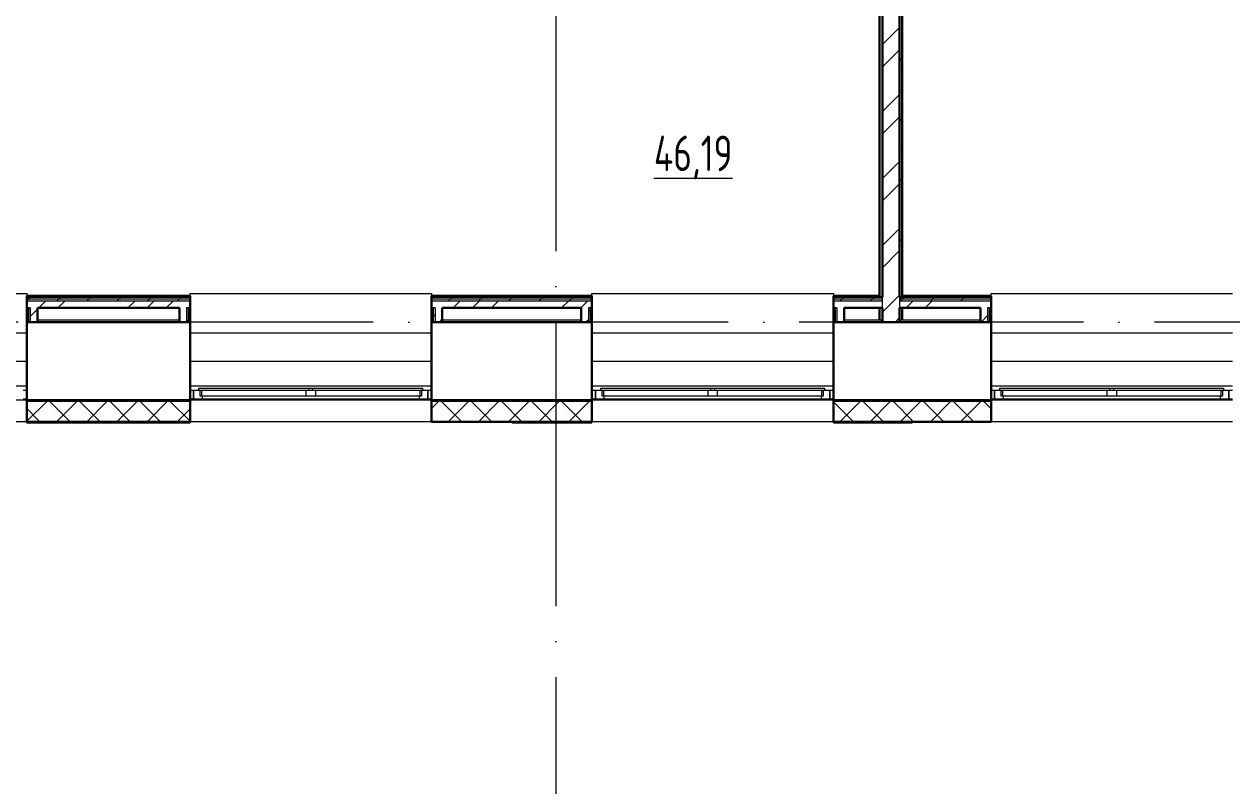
# Model space of a CAD drawing. Header units: millimetres. Extents: x -396912 to 182286, y -43638 to 41610.
# Drawn here: x -57349 to -48845, y -22494 to -17129 of the extents above; entities that cross this region are included whole.
import ezdxf

# ---------------------------------------------------------------- set-up
doc = ezdxf.new("R2010")
doc.units = ezdxf.units.MM
doc.linetypes.add('ADSK_Линия сетки', pattern=[25, 20, -2.5, 0, -2.5])
for name, color, linetype, lineweight in [('_ Окна', 7, 'Continuous', 9), ('Марки помещений', 252, 'Continuous', 20), ('Ограждение', 252, 'Continuous', 9), ('Окна', 252, 'Continuous', 9), ('Оси', 252, 'Continuous', 9), ('Стены внутренние', 7, 'Continuous', 18), ('Стены наружные', 7, 'Continuous', 18), ('Стены штриховка', 7, 'Continuous', 9)]:
    doc.layers.add(name, color=color, linetype=linetype, lineweight=lineweight)
doc.styles.add('GOST Common_3', font='', dxfattribs={"height": 3.5})
doc.styles.get('GOST Common_3').set_extended_font_data('GOST 2.304 type A')

# ---------------------------------------------------------------- blocks, each defined once
blk = doc.blocks.new('1 этаж')
at = {"layer": 'Стены наружные', "lineweight": 9, "true_color": 0x636466}
h = blk.add_hatch(dxfattribs=at)
h.set_pattern_fill('FP_41', color=251, style=0, pattern_type=2)
h.set_pattern_definition([(180, (-32121.82, 94), (-1e-14, -100), [])])
h.paths.add_polyline_path([(-66007.8, -20705.7), (-64732.8, -20705.7), (-64732.8, -20695.7), (-66007.8, -20695.7)])
h.paths.add_polyline_path([(2115.4, -20705.7), (2692.2, -20705.7), (2692.2, -20695.7), (1407.2, -20695.7), (1407.2, -20705.7)])
h.paths.add_polyline_path([(-63032.8, -20705.7), (-61882.8, -20705.7), (-61882.8, -20695.7), (-63032.8, -20695.7)])
h.paths.add_polyline_path([(-754.8, -20705.7), (-292.8, -20705.7), (-292.8, -20695.7), (-1392.8, -20695.7), (-1392.8, -20705.7)])
h.paths.add_polyline_path([(-60182.8, -20705.7), (-59052.8, -20705.7), (-59052.8, -20695.7), (-60182.8, -20695.7)])
h.paths.add_polyline_path([(-3625, -20705.7), (-3092.8, -20705.7), (-3092.8, -20695.7), (-4167.8, -20695.7), (-4167.8, -20705.7)])
h.paths.add_polyline_path([(-57352.8, -20705.7), (-56242.8, -20705.7), (-56242.8, -20695.7), (-57352.8, -20695.7)])
h.paths.add_polyline_path([(-5867.8, -20705.7), (-5867.8, -20695.7), (-6962.8, -20695.7), (-6962.8, -20705.7), (-6495.2, -20705.7)])
h.paths.add_polyline_path([(-54542.8, -20705.7), (-53452.8, -20705.7), (-53452.8, -20695.7), (-54542.8, -20695.7)])
h.paths.add_polyline_path([(-8662.8, -20705.7), (-8662.8, -20695.7), (-9767.8, -20695.7), (-9767.8, -20705.7), (-9365.4, -20705.7)])
h.paths.add_polyline_path([(-51752.8, -20705.7), (-50622.8, -20705.7), (-50622.8, -20695.7), (-51752.8, -20695.7)])
h.paths.add_polyline_path([(-11518, -20705.7), (-11467.8, -20705.7), (-11467.8, -20695.7), (-12547.8, -20695.7), (-12547.8, -20705.7), (-12235.6, -20705.7)])
h.paths.add_polyline_path([(-48922.8, -20705.7), (-47802.8, -20705.7), (-47802.8, -20695.7), (-48922.8, -20695.7)])
h.paths.add_polyline_path([(-14247.8, -20705.7), (-14247.8, -20695.7), (-15322.8, -20695.7), (-15322.8, -20705.7), (-14388.2, -20705.7)])
h.paths.add_polyline_path([(-46102.8, -20705.7), (-45032.8, -20705.7), (-45032.8, -20695.7), (-46102.8, -20695.7)])
h.paths.add_polyline_path([(-17258.4, -20705.7), (-17022.8, -20705.7), (-17022.8, -20695.7), (-18122.8, -20695.7), (-18122.8, -20705.7), (-17976, -20705.7)])
h.paths.add_polyline_path([(-43332.8, -20705.7), (-42232.8, -20705.7), (-42232.8, -20695.7), (-43332.8, -20695.7)])
h.paths.add_polyline_path([(-19822.8, -20705.7), (-19822.8, -20695.7), (-20922.8, -20695.7), (-20922.8, -20705.7), (-20128.6, -20705.7)])
h.paths.add_polyline_path([(-40532.8, -20705.7), (-39402.8, -20705.7), (-39402.8, -20695.7), (-40532.8, -20695.7)])
h.paths.add_polyline_path([(-22622.8, -20705.7), (-22622.8, -20695.7), (-23702.8, -20695.7), (-23702.8, -20705.7), (-22998.8, -20705.7)])
h.paths.add_polyline_path([(-25869, -20705.7), (-25402.8, -20705.7), (-25402.8, -20695.7), (-26502.8, -20695.7), (-26502.8, -20705.7), (-26500.8, -20705.7)])
h.paths.add_polyline_path([(-37702.8, -20705.7), (-36592.8, -20705.7), (-36592.8, -20695.7), (-37702.8, -20695.7)])
h.paths.add_polyline_path([(-28204.8, -20705.7), (-28202.8, -20705.7), (-28202.8, -20695.7), (-29242.8, -20695.7), (-29241.8, -20705.7), (-28380.4, -20705.7)])
h.paths.add_polyline_path([(-34892.8, -20705.7), (-33782.8, -20705.7), (-33782.8, -20695.7), (-34892.8, -20695.7)])
h.paths.add_polyline_path([(-30942.8, -20705.7), (-30942.8, -20695.7), (-32082.8, -20695.7), (-32081.8, -20705.7), (-31092.8, -20705.7)])
at = {"layer": '_ Окна', "color": 251, "true_color": 0x636466}
for p, q in [((-63032.8, -20627.7), (-63057.8, -20627.7)), ((-61857.8, -20627.7), (-61882.8, -20627.7)), ((-61857.8, -20685.7), (-61857.8, -20627.7)), ((-60182.8, -20627.7), (-60207.8, -20627.7)), ((-60207.8, -20627.7), (-60207.8, -20685.7)), ((-59027.8, -20627.7), (-59052.8, -20627.7)), ((-59027.8, -20685.7), (-59027.8, -20627.7)), ((-57352.8, -20627.7), (-57377.8, -20627.7)), ((-57377.8, -20627.7), (-57377.8, -20685.7)), ((-56217.8, -20627.7), (-56242.8, -20627.7)), ((-56217.8, -20685.7), (-56217.8, -20627.7)), ((-54542.8, -20627.7), (-54567.8, -20627.7)), ((-54567.8, -20627.7), (-54567.8, -20685.7)), ((-63057.8, -20685.7), (-63032.8, -20685.7)), ((-61882.8, -20685.7), (-61857.8, -20685.7)), ((-60207.8, -20685.7), (-60182.8, -20685.7)), ((-59052.8, -20685.7), (-59027.8, -20685.7)), ((-57377.8, -20685.7), (-57352.8, -20685.7)), ((-56242.8, -20685.7), (-56217.8, -20685.7)), ((-54567.8, -20685.7), (-54542.8, -20685.7))]:
    blk.add_line(p, q, dxfattribs=at)
at = {"layer": '_ Окна', "color": 251, "lineweight": 18, "true_color": 0x636466}
for p, q in [((-61819.8, -20627.7), (-61857.8, -20627.7)), ((-61857.8, -20627.7), (-61857.8, -20685.7)), ((-61811.8, -20668.7), (-61811.8, -20627.7)), ((-60253.8, -20627.7), (-60253.8, -20668.7)), ((-60207.8, -20627.7), (-60245.8, -20627.7)), ((-60207.8, -20685.7), (-60207.8, -20627.7)), ((-58989.8, -20627.7), (-59027.8, -20627.7)), ((-59027.8, -20627.7), (-59027.8, -20685.7)), ((-58981.8, -20668.7), (-58981.8, -20627.7)), ((-57423.8, -20627.7), (-57423.8, -20668.7)), ((-57377.8, -20627.7), (-57415.8, -20627.7)), ((-57377.8, -20685.7), (-57377.8, -20627.7)), ((-56179.8, -20627.7), (-56217.8, -20627.7)), ((-56217.8, -20627.7), (-56217.8, -20685.7)), ((-56171.8, -20668.7), (-56171.8, -20627.7)), ((-54613.8, -20627.7), (-54613.8, -20668.7)), ((-54567.8, -20627.7), (-54605.8, -20627.7)), ((-54567.8, -20685.7), (-54567.8, -20627.7)), ((-61857.8, -20685.7), (-61798.4, -20685.7)), ((-61799.8, -20668.7), (-61811.8, -20668.7)), ((-61798.4, -20685.7), (-61793.8, -20668.7)), ((-60271.8, -20668.7), (-60267.2, -20685.7)), ((-60267.2, -20685.7), (-60207.8, -20685.7)), ((-60253.8, -20668.7), (-60265.8, -20668.7)), ((-59027.8, -20685.7), (-58968.4, -20685.7)), ((-58969.8, -20668.7), (-58981.8, -20668.7)), ((-58968.4, -20685.7), (-58963.8, -20668.7)), ((-57441.8, -20668.7), (-57437.2, -20685.7)), ((-57437.2, -20685.7), (-57377.8, -20685.7)), ((-57423.8, -20668.7), (-57435.8, -20668.7)), ((-56217.8, -20685.7), (-56158.4, -20685.7)), ((-56159.8, -20668.7), (-56171.8, -20668.7)), ((-56158.4, -20685.7), (-56153.8, -20668.7)), ((-54631.8, -20668.7), (-54627.2, -20685.7)), ((-54627.2, -20685.7), (-54567.8, -20685.7)), ((-54613.8, -20668.7), (-54625.8, -20668.7))]:
    blk.add_line(p, q, dxfattribs=at)
at = {"layer": 'Ограждение', "color": 251, "true_color": 0x636466}
for p, q in [((-57032.8, -14490.7), (-57032.8, -19960.8)), ((-56862.8, -19960.8), (-56862.8, -14775.7)), ((-64732.8, -19945.7), (-63032.8, -19945.7)), ((-63032.8, -19945.7), (-63032.8, -19960.7)), ((-61882.8, -19960.7), (-61882.8, -19945.7)), ((-61882.8, -19945.7), (-60182.8, -19945.7)), ((-60182.8, -19945.7), (-60182.8, -19960.7)), ((-59052.8, -19960.7), (-59052.8, -19945.7)), ((-59052.8, -19945.7), (-57352.8, -19945.7)), ((-57352.8, -19945.7), (-57352.8, -19960.7)), ((-56242.8, -19960.7), (-56242.8, -19945.7)), ((-56242.8, -19945.7), (-54542.8, -19945.7)), ((-57032.8, -20045.7), (-57032.8, -20130.7)), ((-57022.8, -20130.7), (-57022.8, -20045.7)), ((-56872.8, -20045.7), (-56872.8, -20130.7)), ((-56862.8, -20130.7), (-56862.8, -20045.7)), ((-64732.8, -20220.7), (-63032.8, -20220.7)), ((-61882.8, -20220.7), (-60182.8, -20220.7)), ((-59052.8, -20220.7), (-57352.8, -20220.7)), ((-56242.8, -20220.7), (-54542.8, -20220.7)), ((-64732.8, -20420.7), (-63032.8, -20420.7)), ((-61882.8, -20420.7), (-60182.8, -20420.7)), ((-59052.8, -20420.7), (-57352.8, -20420.7)), ((-56242.8, -20420.7), (-54542.8, -20420.7)), ((-64732.8, -20595.7), (-63032.8, -20595.7)), ((-61882.8, -20595.7), (-60182.8, -20595.7)), ((-59052.8, -20595.7), (-57352.8, -20595.7)), ((-56242.8, -20595.7), (-54542.8, -20595.7))]:
    blk.add_line(p, q, dxfattribs=at)
at = {"layer": 'Окна', "color": 251, "true_color": 0x636466}
for p, q in [((-61819.8, -20610.7), (-61047.8, -20610.7)), ((-61819.8, -20627.7), (-61819.8, -20610.7)), ((-61047.8, -20627.7), (-61819.8, -20627.7)), ((-61799.8, -20668.7), (-61799.8, -20627.7)), ((-61067.8, -20627.7), (-61067.8, -20668.7)), ((-61047.8, -20610.7), (-61017.8, -20610.7)), ((-61047.8, -20610.7), (-61047.8, -20627.7)), ((-61017.8, -20627.7), (-61047.8, -20627.7)), ((-61017.8, -20610.7), (-60245.8, -20610.7)), ((-61017.8, -20627.7), (-61017.8, -20610.7)), ((-60245.8, -20627.7), (-61017.8, -20627.7)), ((-60997.8, -20668.7), (-60997.8, -20627.7)), ((-60265.8, -20627.7), (-60265.8, -20668.7)), ((-60245.8, -20610.7), (-60245.8, -20627.7)), ((-58989.8, -20610.7), (-58217.8, -20610.7)), ((-58989.8, -20627.7), (-58989.8, -20610.7)), ((-58217.8, -20627.7), (-58989.8, -20627.7)), ((-58969.8, -20668.7), (-58969.8, -20627.7)), ((-58237.8, -20627.7), (-58237.8, -20668.7)), ((-58217.8, -20610.7), (-58187.8, -20610.7)), ((-58217.8, -20610.7), (-58217.8, -20627.7)), ((-58187.8, -20627.7), (-58217.8, -20627.7)), ((-58187.8, -20610.7), (-57415.8, -20610.7)), ((-58187.8, -20627.7), (-58187.8, -20610.7)), ((-57415.8, -20627.7), (-58187.8, -20627.7)), ((-58167.8, -20668.7), (-58167.8, -20627.7)), ((-57435.8, -20627.7), (-57435.8, -20668.7)), ((-57415.8, -20610.7), (-57415.8, -20627.7)), ((-56179.8, -20610.7), (-55407.8, -20610.7)), ((-56179.8, -20627.7), (-56179.8, -20610.7)), ((-55407.8, -20627.7), (-56179.8, -20627.7)), ((-56159.8, -20668.7), (-56159.8, -20627.7)), ((-55427.8, -20627.7), (-55427.8, -20668.7)), ((-55407.8, -20610.7), (-55377.8, -20610.7)), ((-55407.8, -20610.7), (-55407.8, -20627.7)), ((-55377.8, -20627.7), (-55407.8, -20627.7)), ((-55377.8, -20610.7), (-54605.8, -20610.7)), ((-55377.8, -20627.7), (-55377.8, -20610.7)), ((-54605.8, -20627.7), (-55377.8, -20627.7)), ((-55357.8, -20668.7), (-55357.8, -20627.7)), ((-54625.8, -20627.7), (-54625.8, -20668.7)), ((-54605.8, -20610.7), (-54605.8, -20627.7)), ((-61067.8, -20668.7), (-61799.8, -20668.7)), ((-61798.4, -20685.7), (-60267.2, -20685.7)), ((-60997.8, -20668.7), (-61067.8, -20668.7)), ((-60265.8, -20668.7), (-60997.8, -20668.7)), ((-58237.8, -20668.7), (-58969.8, -20668.7)), ((-58968.4, -20685.7), (-57437.2, -20685.7)), ((-58167.8, -20668.7), (-58237.8, -20668.7)), ((-57435.8, -20668.7), (-58167.8, -20668.7)), ((-55427.8, -20668.7), (-56159.8, -20668.7)), ((-56158.4, -20685.7), (-54627.2, -20685.7)), ((-55357.8, -20668.7), (-55427.8, -20668.7)), ((-54625.8, -20668.7), (-55357.8, -20668.7))]:
    blk.add_line(p, q, dxfattribs=at)
at = {"layer": 'Оси', "color": 251, "linetype": 'ADSK_Линия сетки', "ltscale": 100, "true_color": 0x636466}
for p, q in [((-59307.8, -2645.7), (-59307.8, -33771.9)), ((4409.5, -20145.7), (-72530.1, -20145.7))]:
    blk.add_line(p, q, dxfattribs=at)
at = {"layer": 'Стены внутренние', "color": 251, "lineweight": 30, "true_color": 0x636466}
for p, q in [((-63032.8, -20145.7), (-63032.8, -20695.7)), ((-61957.8, -20145.7), (-62957.8, -20145.7)), ((-61882.8, -20695.7), (-61882.8, -20145.7)), ((-60182.8, -20145.7), (-60182.8, -20695.7)), ((-59127.8, -20145.7), (-60107.8, -20145.7)), ((-59052.8, -20695.7), (-59052.8, -20145.7)), ((-57352.8, -20145.7), (-57352.8, -20695.7)), ((-57007.8, -20145.7), (-57277.8, -20145.7)), ((-56317.8, -20145.7), (-56887.8, -20145.7)), ((-56242.8, -20695.7), (-56242.8, -20145.7)), ((-63032.8, -20695.7), (-61882.8, -20695.7)), ((-63032.8, -20705.7), (-63032.8, -20847.7)), ((-61882.8, -20847.7), (-61882.8, -20705.7)), ((-60182.8, -20695.7), (-59052.8, -20695.7)), ((-60182.8, -20705.7), (-60182.8, -20847.7)), ((-59052.8, -20847.7), (-59052.8, -20705.7)), ((-57352.8, -20695.7), (-56242.8, -20695.7)), ((-57352.8, -20705.7), (-57352.8, -20847.7)), ((-56242.8, -20847.7), (-56242.8, -20705.7)), ((-63032.8, -20847.7), (-61882.8, -20847.7)), ((-60182.8, -20847.7), (-59052.8, -20847.7)), ((-57352.8, -20847.7), (-56242.8, -20847.7))]:
    blk.add_line(p, q, dxfattribs=at)
at = {"layer": 'Стены внутренние', "color": 251, "true_color": 0x636466}
for p, q in [((-63032.8, -20695.7), (-64732.8, -20695.7)), ((-60182.8, -20695.7), (-61882.8, -20695.7)), ((-57352.8, -20695.7), (-59052.8, -20695.7)), ((-54542.8, -20695.7), (-56242.8, -20695.7)), ((-63032.8, -20847.7), (-64732.8, -20847.7)), ((-60182.8, -20847.7), (-61882.8, -20847.7)), ((-57352.8, -20847.7), (-59052.8, -20847.7)), ((-54542.8, -20847.7), (-56242.8, -20847.7))]:
    blk.add_line(p, q, dxfattribs=at)
at = {"layer": 'Стены внутренние', "color": 251, "linetype": 'Continuous', "lineweight": 9, "true_color": 0x636466}
for p, q in [((-63030.8, -20844.8), (-62891.8, -20705.7)), ((-62730.2, -20845.7), (-62870.2, -20705.7)), ((-62819.6, -20845.7), (-62679.6, -20705.7)), ((-62518, -20845.7), (-62658, -20705.7)), ((-62607.5, -20845.7), (-62467.5, -20705.7)), ((-62305.9, -20845.7), (-62445.9, -20705.7)), ((-62395.4, -20845.7), (-62255.4, -20705.7)), ((-62093.8, -20845.7), (-62233.8, -20705.7)), ((-62183.2, -20845.7), (-62043.2, -20705.7)), ((-61884.8, -20842.6), (-62021.6, -20705.7)), ((-60182.8, -20754.5), (-60134, -20705.7)), ((-59972.5, -20845.7), (-60112.5, -20705.7)), ((-60061.9, -20845.7), (-59921.9, -20705.7)), ((-59760.3, -20845.7), (-59900.3, -20705.7)), ((-59849.8, -20845.7), (-59709.8, -20705.7)), ((-59548.2, -20845.7), (-59688.2, -20705.7)), ((-59637.6, -20845.7), (-59497.6, -20705.7)), ((-59336.1, -20845.7), (-59476.1, -20705.7)), ((-59425.5, -20845.7), (-59285.5, -20705.7)), ((-59123.9, -20845.7), (-59263.9, -20705.7)), ((-59213.4, -20845.7), (-59073.4, -20705.7)), ((-57214.7, -20845.7), (-57352.8, -20707.7)), ((-57304.2, -20845.7), (-57164.2, -20705.7)), ((-57002.6, -20845.7), (-57142.6, -20705.7)), ((-57092.1, -20845.7), (-56952.1, -20705.7)), ((-56790.5, -20845.7), (-56930.5, -20705.7)), ((-56879.9, -20845.7), (-56739.9, -20705.7)), ((-56578.3, -20845.7), (-56718.3, -20705.7)), ((-56667.8, -20845.7), (-56527.8, -20705.7)), ((-56366.2, -20845.7), (-56506.2, -20705.7)), ((-56455.7, -20845.7), (-56315.7, -20705.7)), ((-56242.8, -20757), (-56294.1, -20705.7)), ((-62942.3, -20845.7), (-63032.8, -20755.2)), ((-61971.1, -20845.7), (-61882.8, -20757.4)), ((-62435.9, -20847.3), (-62436.8, -20845.7)), ((-62104.4, -20845.7), (-62105.6, -20847.7)), ((-62083.7, -20847.7), (-62084.9, -20845.7)), ((-61884.8, -20835.6), (-61882.8, -20835.6)), ((-57156.4, -20847.7), (-57157.5, -20845.7)), ((-56804.4, -20847.7), (-56805.6, -20845.7)), ((-56590.5, -20845.7), (-56591.6, -20847.7))]:
    blk.add_line(p, q, dxfattribs=at)
at = {"layer": 'Стены наружные', "color": 251, "lineweight": 30, "true_color": 0x636466}
for p, q in [((-57007.8, -14190.7), (-57007.8, -19970.7)), ((-57027.8, -14210.7), (-57027.8, -19960.7)), ((-56887.8, -19970.7), (-56887.8, -14510.7)), ((-56867.8, -19960.7), (-56867.8, -14540.7)), ((-63032.8, -19960.7), (-63032.8, -20145.7)), ((-61882.8, -19960.7), (-63032.8, -19960.7)), ((-61882.8, -20145.7), (-61882.8, -19960.7)), ((-60182.8, -19960.7), (-60182.8, -20145.7)), ((-59052.8, -19960.7), (-60182.8, -19960.7)), ((-59052.8, -20145.7), (-59052.8, -19960.7)), ((-57352.8, -19960.7), (-57352.8, -20145.7)), ((-57027.8, -19960.7), (-57352.8, -19960.7)), ((-57022.8, -19965.7), (-57027.8, -19965.7)), ((-56887.8, -19970.7), (-56872.8, -19970.7)), ((-56867.8, -19965.7), (-56872.8, -19965.7)), ((-56242.8, -19960.7), (-56867.8, -19960.7)), ((-56242.8, -20145.7), (-56242.8, -19960.7)), ((-62957.8, -20045.7), (-61957.8, -20045.7)), ((-62957.8, -20145.7), (-62957.8, -20045.7)), ((-61957.8, -20045.7), (-61957.8, -20145.7)), ((-60107.8, -20045.7), (-59127.8, -20045.7)), ((-60107.8, -20145.7), (-60107.8, -20045.7)), ((-59127.8, -20045.7), (-59127.8, -20145.7)), ((-57277.8, -20045.7), (-57007.8, -20045.7)), ((-57277.8, -20145.7), (-57277.8, -20045.7)), ((-57007.8, -20045.7), (-57007.8, -20145.7)), ((-56887.8, -20145.7), (-56887.8, -20045.7)), ((-56887.8, -20045.7), (-56317.8, -20045.7)), ((-56317.8, -20045.7), (-56317.8, -20145.7)), ((-63032.8, -20145.7), (-62957.8, -20145.7)), ((-61957.8, -20145.7), (-61882.8, -20145.7)), ((-60182.8, -20145.7), (-60107.8, -20145.7)), ((-59127.8, -20145.7), (-59052.8, -20145.7)), ((-57352.8, -20145.7), (-57277.8, -20145.7)), ((-57007.8, -20145.7), (-56887.8, -20145.7)), ((-56317.8, -20145.7), (-56242.8, -20145.7)), ((-63032.8, -20695.7), (-63032.8, -20705.7)), ((-61882.8, -20705.7), (-61882.8, -20695.7)), ((-60182.8, -20695.7), (-60182.8, -20705.7)), ((-59052.8, -20705.7), (-59052.8, -20695.7)), ((-57352.8, -20695.7), (-57352.8, -20705.7)), ((-56242.8, -20705.7), (-56242.8, -20695.7)), ((-61882.8, -20847.7), (-63032.8, -20847.7)), ((-63032.8, -20847.7), (-63032.8, -20852.7)), ((-63032.8, -20852.7), (-61882.8, -20852.7)), ((-61882.8, -20852.7), (-61882.8, -20847.7)), ((-59052.8, -20847.7), (-59617.8, -20847.7)), ((-59617.8, -20847.7), (-59617.8, -20852.7)), ((-59617.8, -20852.7), (-59052.8, -20852.7)), ((-59052.8, -20852.7), (-59052.8, -20847.7)), ((-56797.8, -20847.7), (-57352.8, -20847.7)), ((-57352.8, -20847.7), (-57352.8, -20852.7)), ((-57352.8, -20852.7), (-56797.8, -20852.7)), ((-56797.8, -20852.7), (-56797.8, -20847.7))]:
    blk.add_line(p, q, dxfattribs=at)
at = {"layer": 'Стены наружные', "color": 251, "linetype": 'Continuous', "lineweight": 9, "true_color": 0x636466}
for p, q in [((-57027.8, -18094.5), (-57022.8, -18089.5)), ((-57007.8, -18191.5), (-56887.8, -18071.5)), ((-56872.8, -18080.9), (-56867.8, -18075.9)), ((-57027.8, -18165.2), (-57022.8, -18160.2)), ((-56872.8, -18151.6), (-56867.8, -18146.6)), ((-57027.8, -18235.9), (-57022.8, -18230.9)), ((-57007.8, -18348.6), (-56887.8, -18228.6)), ((-56872.8, -18222.3), (-56867.8, -18217.3)), ((-57027.8, -18306.6), (-57022.8, -18301.6)), ((-56887.8, -18308), (-56872.8, -18293)), ((-56872.8, -18293), (-56867.8, -18288)), ((-56872.8, -18363.7), (-56867.8, -18358.7)), ((-57027.8, -18377.3), (-57022.8, -18372.3)), ((-57027.8, -18448), (-57022.8, -18443)), ((-56872.8, -18434.4), (-56867.8, -18429.4)), ((-57027.8, -18518.7), (-57022.8, -18513.7)), ((-56872.8, -18505.1), (-56867.8, -18500.1)), ((-57027.8, -18589.4), (-57022.8, -18584.4)), ((-57007.8, -18663), (-56887.8, -18543)), ((-56872.8, -18575.9), (-56867.8, -18570.9)), ((-57027.8, -18660.1), (-57022.8, -18655.1)), ((-57007.8, -18820.1), (-56887.8, -18700.1)), ((-56872.8, -18646.6), (-56867.8, -18641.6)), ((-57027.8, -18730.9), (-57022.8, -18725.9)), ((-56887.8, -18732.3), (-56872.8, -18717.3)), ((-56872.8, -18717.3), (-56867.8, -18712.3)), ((-56872.8, -18788), (-56867.8, -18783)), ((-57027.8, -18801.6), (-57022.8, -18796.6)), ((-57027.8, -18872.3), (-57022.8, -18867.3)), ((-56872.8, -18858.7), (-56867.8, -18853.7)), ((-57027.8, -18943), (-57022.8, -18938)), ((-56872.8, -18929.4), (-56867.8, -18924.4)), ((-57027.8, -19013.7), (-57022.8, -19008.7)), ((-57007.8, -19134.4), (-56887.8, -19014.4)), ((-56872.8, -19000.1), (-56867.8, -18995.1)), ((-57027.8, -19084.4), (-57022.8, -19079.4)), ((-56872.8, -19070.8), (-56867.8, -19065.8)), ((-57027.8, -19155.1), (-57022.8, -19150.1)), ((-57007.8, -19291.6), (-56887.8, -19171.6)), ((-56887.8, -19156.5), (-56872.8, -19141.5)), ((-56872.8, -19141.5), (-56867.8, -19136.5)), ((-56872.8, -19212.3), (-56867.8, -19207.3)), ((-57027.8, -19225.8), (-57022.8, -19220.8)), ((-57027.8, -19296.5), (-57022.8, -19291.5)), ((-56872.8, -19283), (-56867.8, -19278)), ((-57027.8, -19367.3), (-57022.8, -19362.3)), ((-56872.8, -19353.7), (-56867.8, -19348.7)), ((-57027.8, -19438), (-57022.8, -19433)), ((-56872.8, -19424.4), (-56867.8, -19419.4)), ((-57027.8, -19508.7), (-57022.8, -19503.7)), ((-57007.8, -19605.9), (-56887.8, -19485.9)), ((-56872.8, -19495.1), (-56867.8, -19490.1)), ((-57027.8, -19579.4), (-57022.8, -19574.4)), ((-56887.8, -19580.8), (-56872.8, -19565.8)), ((-56872.8, -19565.8), (-56867.8, -19560.8)), ((-56872.8, -19636.5), (-56867.8, -19631.5)), ((-57027.8, -19650.1), (-57022.8, -19645.1)), ((-57027.8, -19720.8), (-57022.8, -19715.8)), ((-57007.8, -19763), (-56887.8, -19643)), ((-56872.8, -19707.2), (-56867.8, -19702.2)), ((-57027.8, -19791.5), (-57022.8, -19786.5)), ((-56872.8, -19777.9), (-56867.8, -19772.9)), ((-57027.8, -19862.2), (-57022.8, -19857.2)), ((-56872.8, -19848.7), (-56867.8, -19843.7)), ((-63017.8, -19983.2), (-63005.3, -19970.7)), ((-63000.3, -19965.7), (-62995.3, -19960.7)), ((-62929.6, -19965.7), (-62924.6, -19960.7)), ((-62858.9, -19965.7), (-62853.9, -19960.7)), ((-62805.7, -19983.2), (-62793.2, -19970.7)), ((-62793.2, -19970.7), (-62788.2, -19965.7)), ((-62788.2, -19965.7), (-62783.2, -19960.7)), ((-62717.4, -19965.7), (-62712.4, -19960.7)), ((-62646.7, -19965.7), (-62641.7, -19960.7)), ((-62593.5, -19983.2), (-62581, -19970.7)), ((-62576, -19965.7), (-62571, -19960.7)), ((-62505.3, -19965.7), (-62500.3, -19960.7)), ((-62434.6, -19965.7), (-62429.6, -19960.7)), ((-62381.4, -19983.2), (-62368.9, -19970.7)), ((-62368.9, -19970.7), (-62363.9, -19965.7)), ((-62363.9, -19965.7), (-62358.9, -19960.7)), ((-62293.2, -19965.7), (-62288.2, -19960.7)), ((-62222.5, -19965.7), (-62217.5, -19960.7)), ((-62169.3, -19983.2), (-62156.8, -19970.7)), ((-62151.8, -19965.7), (-62146.8, -19960.7)), ((-62081.1, -19965.7), (-62076.1, -19960.7)), ((-62010.3, -19965.7), (-62005.3, -19960.7)), ((-61957.1, -19983.2), (-61944.6, -19970.7)), ((-61944.6, -19970.7), (-61939.6, -19965.7)), ((-61939.6, -19965.7), (-61934.6, -19960.7)), ((-60171.9, -19965.7), (-60166.9, -19960.7)), ((-60101.2, -19965.7), (-60096.2, -19960.7)), ((-60047.9, -19983.2), (-60035.4, -19970.7)), ((-60030.4, -19965.7), (-60025.4, -19960.7)), ((-59959.7, -19965.7), (-59954.7, -19960.7)), ((-59889, -19965.7), (-59884, -19960.7)), ((-59835.8, -19983.2), (-59823.3, -19970.7)), ((-59823.3, -19970.7), (-59818.3, -19965.7)), ((-59818.3, -19965.7), (-59813.3, -19960.7)), ((-59747.6, -19965.7), (-59742.6, -19960.7)), ((-59676.9, -19965.7), (-59671.9, -19960.7)), ((-59623.7, -19983.2), (-59611.2, -19970.7)), ((-59606.2, -19965.7), (-59601.2, -19960.7)), ((-59535.5, -19965.7), (-59530.5, -19960.7)), ((-59464.8, -19965.7), (-59459.8, -19960.7)), ((-59411.5, -19983.2), (-59399, -19970.7)), ((-59399, -19970.7), (-59394, -19965.7)), ((-59394, -19965.7), (-59389, -19960.7)), ((-59323.3, -19965.7), (-59318.3, -19960.7)), ((-59252.6, -19965.7), (-59247.6, -19960.7)), ((-59199.4, -19983.2), (-59186.9, -19970.7)), ((-59181.9, -19965.7), (-59176.9, -19960.7)), ((-59111.2, -19965.7), (-59106.2, -19960.7)), ((-57343.4, -19965.7), (-57338.4, -19960.7)), ((-57290.2, -19983.2), (-57277.7, -19970.7)), ((-57277.7, -19970.7), (-57272.7, -19965.7)), ((-57272.7, -19965.7), (-57267.7, -19960.7)), ((-57202, -19965.7), (-57197, -19960.7)), ((-57131.3, -19965.7), (-57126.3, -19960.7)), ((-57078.1, -19983.2), (-57065.6, -19970.7)), ((-57060.6, -19965.7), (-57055.6, -19960.7)), ((-57027.8, -19932.9), (-57022.8, -19927.9)), ((-57007.8, -20077.3), (-56887.8, -19957.3)), ((-56872.8, -19919.4), (-56867.8, -19914.4)), ((-56866, -19983.2), (-56853.5, -19970.7)), ((-56853.5, -19970.7), (-56848.5, -19965.7)), ((-56848.5, -19965.7), (-56843.5, -19960.7)), ((-56777.7, -19965.7), (-56772.7, -19960.7)), ((-56707, -19965.7), (-56702, -19960.7)), ((-56653.8, -19983.2), (-56641.3, -19970.7)), ((-56636.3, -19965.7), (-56631.3, -19960.7)), ((-56565.6, -19965.7), (-56560.6, -19960.7)), ((-56494.9, -19965.7), (-56489.9, -19960.7)), ((-56441.7, -19983.2), (-56429.2, -19970.7)), ((-56429.2, -19970.7), (-56424.2, -19965.7)), ((-56424.2, -19965.7), (-56419.2, -19960.7)), ((-56353.5, -19965.7), (-56348.5, -19960.7)), ((-56282.8, -19965.7), (-56277.8, -19960.7)), ((-63030.3, -19995.7), (-63017.8, -19983.2)), ((-63007.8, -20105.5), (-62957.8, -20055.5)), ((-62948.1, -20045.7), (-62898.1, -19995.7)), ((-62818.2, -19995.7), (-62805.7, -19983.2)), ((-62813.1, -20045.7), (-62763.1, -19995.7)), ((-62606, -19995.7), (-62593.5, -19983.2)), ((-62393.9, -19995.7), (-62381.4, -19983.2)), ((-62319.7, -20045.7), (-62269.7, -19995.7)), ((-62184.7, -20045.7), (-62134.7, -19995.7)), ((-62181.8, -19995.7), (-62169.3, -19983.2)), ((-62049.8, -20045.7), (-61999.8, -19995.7)), ((-61969.6, -19995.7), (-61957.1, -19983.2)), ((-60060.4, -19995.7), (-60047.9, -19983.2)), ((-60029.7, -20045.7), (-59979.7, -19995.7)), ((-59894.8, -20045.7), (-59844.8, -19995.7)), ((-59848.3, -19995.7), (-59835.8, -19983.2)), ((-59759.8, -20045.7), (-59709.8, -19995.7)), ((-59636.2, -19995.7), (-59623.7, -19983.2)), ((-59424, -19995.7), (-59411.5, -19983.2)), ((-59266.4, -20045.7), (-59216.4, -19995.7)), ((-59211.9, -19995.7), (-59199.4, -19983.2)), ((-59131.5, -20045.7), (-59081.5, -19995.7)), ((-59077.8, -20073.8), (-59065.3, -20061.3)), ((-59065.3, -20061.3), (-59052.8, -20048.8)), ((-57352.8, -20045.8), (-57352.7, -20045.7)), ((-57302.7, -19995.7), (-57290.2, -19983.2)), ((-57090.6, -19995.7), (-57078.1, -19983.2)), ((-56878.5, -19995.7), (-56866, -19983.2)), ((-56841.5, -20045.7), (-56791.5, -19995.7)), ((-56706.5, -20045.7), (-56656.5, -19995.7)), ((-56666.3, -19995.7), (-56653.8, -19983.2)), ((-56454.2, -19995.7), (-56441.7, -19983.2)), ((-61907.5, -20145.7), (-61895.3, -20133.5)), ((-61895.3, -20133.5), (-61882.8, -20121)), ((-60182.8, -20118.1), (-60170.3, -20105.6)), ((-60170.3, -20105.6), (-60157.8, -20093.1)), ((-60129.7, -20145.7), (-60107.8, -20123.8)), ((-59096.5, -20145.7), (-59077.8, -20127)), ((-56919, -20145.7), (-56887.8, -20114.5)), ((-56313.1, -20145.7), (-56267.8, -20100.4)), ((-62105.6, -20847.7), (-62108.5, -20852.7)), ((-62080.8, -20852.7), (-62083.7, -20847.7)), ((-59409.9, -20852.3), (-59410.2, -20852.7)), ((-57155.7, -20848.9), (-57156.4, -20847.7)), ((-56801.5, -20852.7), (-56804.4, -20847.7))]:
    blk.add_line(p, q, dxfattribs=at)
at = {"layer": 'Стены наружные', "color": 251, "true_color": 0x636466}
for p, q in [((-62957.8, -20130.7), (-61957.8, -20130.7)), ((-60107.8, -20130.7), (-59127.8, -20130.7)), ((-57277.8, -20130.7), (-57015.3, -20130.7)), ((-57015.3, -20145.7), (-57015.3, -20130.7)), ((-56880.3, -20130.7), (-56317.8, -20130.7)), ((-56880.3, -20145.7), (-56880.3, -20130.7))]:
    blk.add_line(p, q, dxfattribs=at)
at = {"layer": 'Стены штриховка', "color": 251, "true_color": 0x636466}
for p, q in [((-57022.8, -19965.7), (-57022.8, -14190.7)), ((-56872.8, -14510.7), (-56872.8, -19965.7)), ((-61882.8, -19965.7), (-63032.8, -19965.7)), ((-63032.8, -19970.7), (-61882.8, -19970.7)), ((-59052.8, -19965.7), (-60182.8, -19965.7)), ((-60182.8, -19970.7), (-59052.8, -19970.7)), ((-57027.8, -19965.7), (-57352.8, -19965.7)), ((-57352.8, -19970.7), (-57007.8, -19970.7)), ((-57022.8, -19965.7), (-57007.8, -19965.7)), ((-57007.8, -20045.7), (-57007.8, -19970.7)), ((-56887.8, -19970.7), (-56887.8, -20045.7)), ((-56872.8, -19970.7), (-56242.8, -19970.7)), ((-56242.8, -19965.7), (-56867.8, -19965.7)), ((-63032.8, -19983.2), (-61882.8, -19983.2)), ((-63032.8, -19995.7), (-61882.8, -19995.7)), ((-63007.8, -20045.7), (-63032.8, -20045.7)), ((-63020.3, -20045.7), (-63020.3, -20145.7)), ((-63007.8, -20045.7), (-63007.8, -20145.7)), ((-61882.8, -20045.7), (-61907.8, -20045.7)), ((-61907.8, -20045.7), (-61907.8, -20145.7)), ((-61895.3, -20045.7), (-61895.3, -20145.7)), ((-60182.8, -19983.2), (-59052.8, -19983.2)), ((-60182.8, -19995.7), (-59052.8, -19995.7)), ((-60157.8, -20045.7), (-60182.8, -20045.7)), ((-60170.3, -20045.7), (-60170.3, -20145.7)), ((-60157.8, -20045.7), (-60157.8, -20145.7)), ((-59052.8, -20045.7), (-59077.8, -20045.7)), ((-59077.8, -20045.7), (-59077.8, -20145.7)), ((-59065.3, -20045.7), (-59065.3, -20145.7)), ((-57352.8, -19983.2), (-57007.8, -19983.2)), ((-57352.8, -19995.7), (-57007.8, -19995.7)), ((-57327.8, -20045.7), (-57352.8, -20045.7)), ((-57340.3, -20045.7), (-57340.3, -20145.7)), ((-57327.8, -20045.7), (-57327.8, -20145.7)), ((-56887.8, -19983.2), (-56242.8, -19983.2)), ((-56887.8, -19995.7), (-56242.8, -19995.7)), ((-56242.8, -20045.7), (-56267.8, -20045.7)), ((-56267.8, -20045.7), (-56267.8, -20145.7)), ((-56255.3, -20045.7), (-56255.3, -20145.7)), ((-61882.8, -20705.7), (-63032.8, -20705.7)), ((-59052.8, -20705.7), (-60182.8, -20705.7)), ((-56242.8, -20705.7), (-57352.8, -20705.7)), ((-63030.8, -20771.7), (-63032.8, -20771.7)), ((-63030.8, -20771.7), (-63030.8, -20845.7)), ((-61882.8, -20771.7), (-61884.8, -20771.7)), ((-61884.8, -20845.7), (-61884.8, -20771.7)), ((-60180.8, -20771.7), (-60182.8, -20771.7)), ((-60180.8, -20771.7), (-60180.8, -20845.7)), ((-59052.8, -20771.7), (-59054.8, -20771.7)), ((-59054.8, -20845.7), (-59054.8, -20771.7)), ((-57350.8, -20771.7), (-57352.8, -20771.7)), ((-57350.8, -20771.7), (-57350.8, -20845.7)), ((-56242.8, -20771.7), (-56244.8, -20771.7)), ((-56244.8, -20845.7), (-56244.8, -20771.7)), ((-63030.8, -20845.7), (-61884.8, -20845.7)), ((-60180.8, -20845.7), (-59054.8, -20845.7)), ((-57350.8, -20845.7), (-56244.8, -20845.7))]:
    blk.add_line(p, q, dxfattribs=at)
at = {"layer": 'Марки помещений', "color": 251, "true_color": 0x636466, "style": 'GOST Common_3', "width": 0.9}
blk.add_text('%%U46,19', height=250, dxfattribs=at).set_placement((-58616.6, -19082.6))

msp = doc.modelspace()

# ---------------------------------------------------------------- block references
msp.add_blockref('1 этаж', (5702.1, 918.2))

doc.saveas('drawing.dxf')
